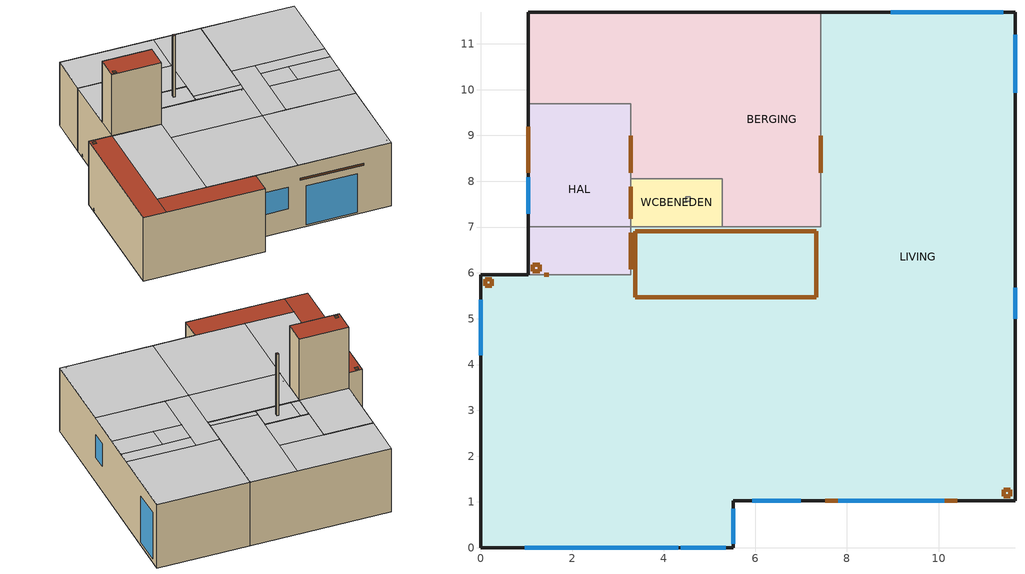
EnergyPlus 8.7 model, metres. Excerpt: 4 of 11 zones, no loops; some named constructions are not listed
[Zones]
BERGING
 floor ground (GF): 5.28,9.69 5.28,8.06 3.28,8.06 3.28,9.69 z0; 5.28,11.69 5.28,9.69 1.04,9.69 1.04,11.69 z0; 7.43,11.69 7.43,7.01 5.28,7.01 5.28,11.69 z0
 wall outside (houten_voorgevel): 1.04,11.69 1.04,9.69 z0:3.25
 wall othersideconditionsmodel (houten_voorgevel): 7.43,11.69 1.04,11.69 z0:3.25
 wall to HAL (IW): 1.04,9.69 3.28,9.69 3.28,8.06 z0:3.25
 wall to WCBENEDEN (IW): 3.28,8.06 5.28,8.06 5.28,7.01 z0:3.25
 wall to LIVING (IW): 5.28,7.01 7.43,7.01 7.43,11.69 z0:3.25
 door inside (DR): 3.28,8.99 3.28,8.19 / 7.43,8.19 7.43,8.99 z0.05:2.17
 ceiling to BUREAU (CE): 3.28,9.69 3.28,8.06 5.28,8.06 5.28,9.69 z3.25; 1.04,11.69 1.04,9.69 5.28,9.69 5.28,11.69 z3.25; 5.28,11.69 5.28,7.29 7.43,7.29 7.43,11.69 z3.25; 5.28,7.29 5.28,7.01 7.43,7.01 7.43,7.29 z3.25
HAL
 floor ground (GF): 3.28,9.69 3.28,5.96 1.04,5.96 1.04,9.69 z0
 wall outside (Crepigevel): 1.04,7.01 1.04,5.96 z3.25:6.4
 wall othersideconditionsmodel (houten_voorgevel): 1.04,9.69 1.04,5.96 z0:3.25
 wall to WCBENEDEN (IW): 3.28,7.01 3.28,8.06 z0:3.25
 wall to LIVING (IW): 1.04,5.96 3.28,5.96 3.28,7.01 z0:3.25
 wall to BUREAU (IW): 3.28,7.01 1.04,7.01 z3.25:6.4
 wall to NACHTHAL (IW): 3.28,5.96 3.28,7.01 z3.25:6.4
 wall to SLPKOUDERS (IW): 1.04,5.96 3.28,5.96 z3.25:6.4
 window inside (Cylite Dubbel): 1.04,8.09 1.04,7.29 z0.1:2.38
 door inside (DR): 3.28,7.18 3.28,7.88 / 3.28,6.08 3.28,6.88 z0.05:2.17; 1.04,9.19 1.04,8.19 z0.1:2.6; 1.39,5.96 1.49,5.96 z5.84:5.94
 door (plat_dak_bestaand): 1.14,6.18 1.14,6.04 1.29,6.04 1.29,6.18 z6.4
 ceiling to BUREAU (CE): 1.04,9.69 1.04,7.01 3.28,7.01 3.28,9.69 z3.25
 roof outside (plat_dak_bestaand): 1.04,7.01 1.04,5.96 3.28,5.96 3.28,7.01 z6.4
WCBENEDEN
 floor ground (GF): 5.28,8.06 5.28,7.01 3.28,7.01 3.28,8.06 z0
 wall to LIVING (IW): 3.28,7.01 5.28,7.01 z0:3.25
 wall to BUREAU (IW): 4.48,7.56 4.58,7.56 4.58,7.66 4.48,7.66 4.48,7.56 z3.25:6.4
 ceiling to BUREAU (CE): 3.68,8.06 3.68,7.01 5.28,7.01 5.28,8.06 z3.25; 3.28,8.06 3.28,7.01 3.68,7.01 3.68,8.06 z3.25
 roof outside (plat_dak_bestaand): 4.48,7.66 4.48,7.56 4.58,7.56 4.58,7.66 z6.4
LIVING
 floor ground (GF): 3.28,5.96 3.28,0 0,0 0,5.96 z0; 5.52,1.02 5.52,0 3.28,0 3.28,1.02 z0; 7.43,7.01 7.43,1.02 3.28,1.02 3.28,7.01 z0; 11.67,11.69 11.67,1.02 7.43,1.02 7.43,11.69 z0
 wall outside (Crepigevel): 5.52,1.02 11.67,1.02 11.67,11.69 z0:3.25
 wall othersideconditionsmodel (houten_uitbreiding): 1.04,5.96 0,5.96 0,0 5.52,0 5.52,1.02 z0:3.25
 wall othersideconditionsmodel (houten_voorgevel): 11.67,11.69 7.43,11.69 z0:3.25
 window (Cylite Dubbel): 11.67,9.94 11.67,11.21 z0.16:2.54; 11.67,5 11.67,5.68 z1.26:2.44; 7.81,1.02 10.13,1.02 z0.1:2.09; 5.93,1.02 6.99,1.02 z1.13:2.25
 window inside (Cylite Dubbel): 11.41,11.69 8.96,11.69 z0.28:2.58; 5.52,0.09 5.52,0.85 / 0,5.41 0,4.2 z0.1:2.61; 0.97,0 4.32,0 z0.1:2.56; 4.37,0 5.35,0 z0.1:1.98; 4.37,0 5.35,0 z2.23:2.5
 door (Crepigevel): 7.53,1.02 10.41,1.02 z2.45:2.55
 door inside (DR): 3.38,6.91 3.38,5.47 7.33,5.47 7.33,6.91 z3.25; 11.42,1.26 11.42,1.12 11.57,1.12 11.57,1.26 z3.25
 door (plat_dak_nieuw_uitbreiding): 0.1,5.86 0.1,5.72 0.25,5.72 0.25,5.86 z3.25
 ceiling to SLPKOUDERS (CE): 1.04,5.96 1.04,1.02 3.28,1.02 3.28,5.96 z3.25; 3.28,4.91 3.28,1.02 7.43,1.02 7.43,4.91 z3.25
 ceiling to NACHTHAL (CE): 3.28,7.01 3.28,4.91 7.43,4.91 7.43,7.01 z3.25; 7.43,8.34 7.43,4.91 8.5,4.91 8.5,8.34 z3.25
 ceiling to SLPKACHTER (CE): 7.43,4.91 7.43,1.02 11.67,1.02 11.67,4.91 z3.25
 ceiling to BADKAMER (CE): 8.5,6.74 8.5,4.91 11.67,4.91 11.67,6.74 z3.25; 9.78,7.74 9.78,6.74 11.67,6.74 11.67,7.74 z3.25
 ceiling to WCBOVEN (CE): 8.5,7.74 8.5,6.74 9.78,6.74 9.78,7.74 z3.25
 ceiling to SLPKVOOR (CE): 8.5,8.34 8.5,7.74 11.67,7.74 11.67,8.34 z3.25; 7.43,11.69 7.43,8.34 11.67,8.34 11.67,11.69 z3.25
 roof outside (plat_dak_nieuw_uitbreiding): 0,5.96 0,0 1.04,0 1.04,5.96 z3.25; 1.04,1.02 1.04,0 5.52,0 5.52,1.02 z3.25
[AirflowNetwork:Distribution:Linkage]
Name | Node 1 | Node 2 | Component
ReturnMixerLink | MainMixerNode | MainReturnNode | MixerConnectionDuct
AirLoopReturnLink | MainReturnNode | MainInletNode | AirLoopReturn
OASystemInletLink | MainInletNode | OA System Node | OAConnectionDuct
OAIntake | OA Inlet Node | OA System Node | OA Fan
OARelief | OA System Node | OA Inlet Node | Relief Fan
OAMixerOutlet | OA System Node | FanInletNode | HeatExchanger
SupplyFanLink | FanInletNode | FanOutletNode | Supply Fan 1
EquipmentAirLoopLink | FanOutletNode | Air Loop Outlet Node | AirLoopSupply
MainSupplyLeakLink | SupplyMainNode | BERGING | MainSupplyLeak
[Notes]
AirflowNetwork_MultiZone_SmallOffice_VAV.idf
Basic file description:  1 story building divided into 3 interior conditioned zones and 1 unconditioned zone over the
conditioned zones. Roof with no plenum. No ground contact with floor.
Outdoor air is modulated based on occupancy and floor area.
Highlights:              This file does the basic test of an air distribution system with a VAV central system using
the AiflowNetwork model. It simulates multizone aiorflows driven by wind and a VAV supply fan,
and energy losses from leaks and conduction in an air distribution system.
Simulation Location/Run: CHICAGO_IL_USA TMY2-94846,2 design days,2 run periods,
Run Control executes the design days only.
Location:                Chicago,IL
Design Days:             CHICAGO_IL_USA Annual Heating 99% Design Conditions DB,MaxDB= -17.3?C
CHICAGO_IL_USA Annual Cooling 1% Design Conditions,MaxDB=  31.5?C MCWB=  23.0?C
Run Period (Weather File): Winter 1/14,Summer 7/7,CHICAGO_IL_USA TMY2-94846
Run Control:             Zone and system sizing,design day simulation.
Building: Single floor rectangular L-shaped building 40 ft south wall,40 ft west wall,zone height 10 feet.
There is a single window in West Zone's south wall. The walls are 1 in stucco over 4 in common brick
and gypboard. The ceilings consist of 1 in dense insulation
and 3/4" gypsum drywall. A unconditioned attic zone is over three conditioned zones with height 3 feet.
The roof is a built up roof with 1/2 in stone over 3/8 in felt supported by 2 in heavy weight concrete.
The window to wall ratio is approxomately 0.07.
There is a duct system with about 5% supply leaks and 5% return leaks.
Supply ducts are located in the attic zone and return ducts are exposed to outdoors.
Both supply and return conduction losses occur in the attic zone.
There is daylighting through the window in West Zone. The window has double-pane electrochromic
(switchable) glazing in which the outer pane darkens automatically to control daylight glare.
Spectral (wavelength by wavelength) data are used for the optical properties
of the inner pane of the double glazing. Spectral average properties are used
for the outer (electrochromic) pane.
The window also has a frame and divider. The 2-D glass conduction effects near
the frame and divider ("edge-of-glass effects") are taken into account.
The overhead electric lighting has continuous dimming control. The zone has a
single daylighting control point ("reference point") with an illuminance set point
of 500 lux (about 50 footcandles). The reference point is located at the center of
the zone at desk height. The other zones have no windows and so have no daylighting controls.
Note that Clearness for the winter design day is not 0.0,as in the other sample inputs,
but 1.0. This turns on solar radiation in order to show the effect of daylighting in the winter.
(With Clearness = 0 all daylighting illuminances are zero)
The building is oriented due north.
Floor Area:        130.1 m2 (1403 ft2)
Number of Stories: 1
Conditioned Zone Description Details:
|       West         |         East           |    window = *
Internal gains description:     ZONE West      - lighting is 1464.375 watts,equip is 2928.751 watts,3 occupants
Internal gains description:     ZONE North     - lighting is 1464.375 watts,equip is 2928.751 watts,4 occupants
Internal gains description:     ZONE East      - lighting is 1464.375 watts,equip is 1464.375 watts,3 occupants
Interzone Surfaces:             3 interzone surfaces (see diagram),and ceilings between three zonditioned zones and attic zone
Internal Mass:                  None
Detached Shading:               None
Daylight:                       Yes (Daylighting:Detailed)
Natural Ventilation :           AirflowNetwork Multizone
Compact Schedules:              Yes
Solair Distribution:            FullInteriorAndExterior
HVAC:                           3 zone central system using a single air loop. DX cooling coil provides space cooling.
A gas heating coils provides main heating and 3 terminal reheat coils provide supplemental heating.
Thermostat setting at 22 C in winter with 15 C set back temperature,24 C in summer
with 30 C set back temperature. Cooling coil off in winter,heating coil on all year.
A variable air volume supply fan is used. The minimum flow rate of each terminal is 20% of the desing
air flow rate.
Zonal Equipment:                West Zone - AIR DISTRIBUTION UNIT with AirTerminal:SingleDuct:VAV:Reheat
East Zone - AIR DISTRIBUTION UNIT with AirTerminal:SingleDuct:VAV:Reheat
North Zone - AIR DISTRIBUTION UNIT with AirTerminal:SingleDuct:VAV:Reheat
Central Air Handling Equipment: Yes using a VAV supply fan
System Equipment Autosize:      Yes
Purchased Cooling:              No
Purchased Heating:              No
Purchased Chilled Water:        No
Purchased Hot Water:            No
Coils:                          A main heating coil and 3 terminal reheat coils using Coil:Heating:Fuel
Coil:Cooling:DX:TwoSpeed
Pumps:                          None
